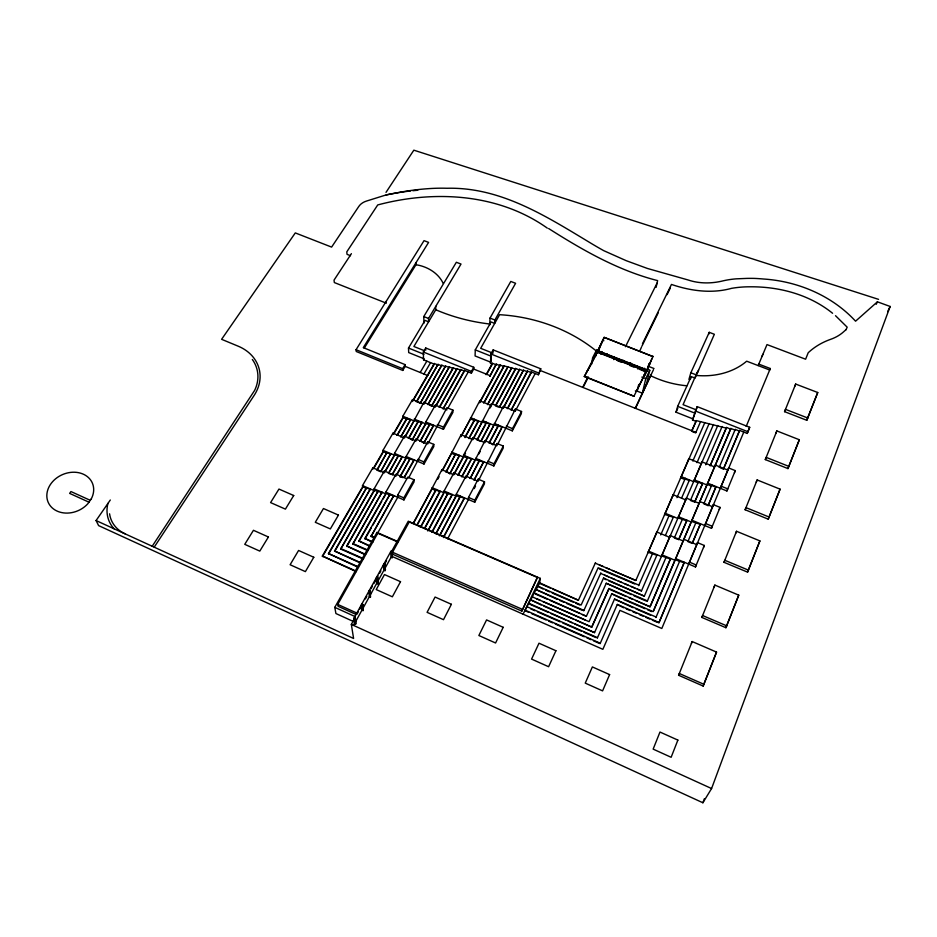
<?xml version="1.0" encoding="UTF-8"?>
<svg xmlns="http://www.w3.org/2000/svg" width="937" height="937" viewBox="0 0 937 937"><rect width="100%" height="100%" fill="white"/><g stroke="black" fill="none" stroke-linecap="round" stroke-linejoin="round"><path stroke-width="1.41" d="M428.467 530.295L448.12 492.721M428.467 403.952L449.303 366.917L453.075 368.44L431.559 406.143L427.717 403.917M449.865 473.724L459.517 455.405L449.865 473.724L445.883 471.428M472.951 439.629L461.133 434.733L442.604 470.339M453.075 368.44L453.075 367.784L456.858 369.307L436.103 405.815M428.432 442.768L446.926 407.665L452.922 410.125L452.911 412.35L443.435 429.31L425.761 421.978L435.354 405.135L446.926 409.891M465.982 476.183L456.225 494.349L474.754 502.22L484.382 483.937L484.488 481.817L478.198 479.17L478.104 481.29L465.982 476.183L465.923 478.022L453.883 472.951L453.859 474.801L441.901 469.753L413.791 522.823M446.574 471.393L455.546 453.754M456.858 369.307L456.869 368.651L460.664 370.174L439.933 406.752M435.951 533.926L456.202 496.165L456.225 494.349M457.888 474.637L457.877 475.258L467.493 457.479L471.475 459.142L461.894 476.945M460.664 370.174L460.664 369.506L464.471 371.04L443.06 408.954L464.483 370.373L471.381 373.16L473.689 369.049L473.747 367.281L425.703 347.978L423.325 352.019L423.536 359.82L434.299 364.165L413.322 400.275M461.133 434.733L461.109 435.998L470.479 418.921L474.38 420.526L465.033 437.626M440.062 535.132L460.29 496.071M464.471 371.04L464.483 370.373M484.897 442.651L473.009 437.72L463.522 455.195L463.487 457.069L451.587 452.102M465.068 436.361L465.045 436.993L474.403 419.881L478.315 421.498L468.98 438.621M467.504 456.858L467.469 458.099L463.499 456.448L453.871 474.181M471.381 373.16L471.44 371.392L473.747 367.281M490.11 407.982L491.421 405.569L479.756 400.825L461.098 436.63M478.198 479.17L468.5 497.453L468.441 499.538L447.628 538.81M470.011 477.882L469.999 478.502L479.545 460.617L483.562 462.292L474.028 480.201L483.586 461.672L483.562 462.292M471.475 459.142L471.498 458.521L461.906 476.336M475.282 349.888L475.082 355.955L490.988 362.303L491.304 356.271L475.282 349.888L491.07 321.953L494.713 323.382L494.888 319.997L515.596 283.29L510.794 281.44L490.028 318.088L489.7 324.916M473.009 437.72L472.962 438.996L482.286 421.814L486.209 423.43L486.28 422.142M474.38 420.526L474.427 419.249M466.614 476.757L484.991 440.741L496.961 445.696L497.102 443.506L503.321 446.071L503.157 448.261L493.846 465.947L475.563 458.322M479.58 441.093L476.968 439.359M474.754 502.22L474.836 500.135L484.488 481.817M478.315 421.498L478.338 420.854L469.004 437.989M479.756 400.825L479.709 402.125L500.089 364.997L503.907 366.519L484.277 402.418M470.655 477.835L479.568 459.997M473.607 438.399L491.527 403.624L503.263 408.391L523.455 370.185L527.32 371.731L507.901 408.087M484.991 440.741L484.933 442.006L494.197 424.742L498.144 426.358L489.571 442.428M496.235 364.13L489.899 376.241L496.235 364.13L500.053 365.653L479.674 402.769M511.274 409.645L531.326 371.942L538.377 374.753L540.766 368.815L493.178 349.899L490.906 353.987L490.426 363.322L492.347 364.095L486.736 374.238M492.347 364.095L492.393 363.275L496.2 364.798M493.061 352.113L493.178 349.899M497.102 443.506L478.784 480.013M501.494 428.584L492.932 444.677L488.973 442.393M481.571 440.402L490.215 423.758L480.927 440.999M491.421 405.569L491.527 403.624M492.932 444.677L502.197 426.698L502.15 427.342L498.191 425.714L488.938 443.025M485.565 441.409L503.403 406.435L515.209 411.238L535.214 373.488M493.846 465.947L493.986 463.803L503.321 446.071M500.053 365.653L500.089 364.997M498.144 426.358L498.226 425.082M503.907 366.519L503.954 365.852L515.561 369.108L496.024 405.264M503.403 406.435L503.31 407.747L523.455 370.185M494.267 423.454L512.316 430.856L521.323 413.732L521.534 411.484L515.409 409L497.617 444.454M515.561 369.108L515.619 368.452L519.473 369.986L499.304 407.454L519.531 369.319L523.385 370.853M512.316 430.856L512.504 428.642L521.534 411.484M515.209 411.238L515.409 409M519.473 369.986L519.531 369.319M527.32 371.731L527.379 371.064L531.256 372.61L511.215 410.289M531.256 372.61L531.326 371.942M538.377 374.753L540.766 368.815M604.166 337.367L652.972 356.575L604.166 337.367L597.806 350.672L597.361 353.308L600.851 345.085M601.355 343.891L602.878 340.049M521.862 611.111L537.381 577.461L409.246 521.956L392.544 552.244L392.708 554.271L521.862 611.111L537.381 577.461M597.419 637.628L526.91 606.672L528.749 603.217L594.538 632.627L574.779 623.96M528.749 603.217L530.588 599.774L591.797 627.134L575.81 620.142M541.176 604.986L530.588 599.774M532.345 596.892L589.08 621.688L606.251 583.259L647.373 600.91M582.369 614.52L586.386 616.265L534.242 592.945L536.058 589.56L583.821 610.35M557.187 599.34L536.058 589.56M543.015 589.022L537.85 586.187L581.151 605.009L598.157 567.752L638.811 585.121M390.717 553.053L408.286 521.195L540.298 578.375L539.571 583.388L550.277 588.038M591.493 364.505L592.617 357.793L596.775 349.583M596.119 355.779L596.377 354.245L589.256 367.819M598.989 352.476L599.27 350.906M601.425 354.291L601.905 351.586L600.722 353.94M605.56 354.959L605.724 354.034M606.743 354.432L606.579 355.357L607.211 354.01L606.204 353.612M651.777 359.047L646.249 372.422L645.218 372.024M613.548 357.091L613.372 358.004L614.004 356.657M613.782 359.644L613.958 358.73M614.391 358.402L614.567 357.489M644.024 374.531L645.054 374.929L646.284 370.993L633.974 396.234L584.337 376.58L597.22 351.82L646.846 371.169M584.337 376.58L597.22 351.82M622.824 361.787L623.14 360.23M552.959 589.197L578.387 600.242L539.642 582.837L537.779 586.738M629.5 364.306L629.687 363.404M630.718 363.802L630.519 364.716L631.151 363.357L630.121 362.959M637.371 367.386L637.57 366.472M637.792 369.026L638.003 368.124M656.111 287.366L657.622 280.608C618.186 270.559 582.697 250.156 548.625 228.523M638.402 367.784L638.601 366.882M595.37 563.219L635.836 580.471L612.341 570.457M638.718 384.533L637.207 391.151L642.349 393.177L645.78 378.642L649.751 370.267L647.151 369.248M645.054 374.929L645.406 373.418L636.399 391.291L635.356 390.881M646.249 372.422L646.846 369.834L597.806 350.672M600.711 573.444L641.482 590.896L637.535 589.209M646.272 384.896L649.751 370.267M635.497 408.391L651.262 374.355M608.687 580.881L644.328 596.155L603.533 578.059L606.04 579.745M606.251 583.259L631.292 594.632M633.974 396.234L584.395 376.252M591.797 627.134L608.98 588.506L650.079 606.789L635.45 600.5M658.852 623L684.104 562.821L675.179 559.729L653.171 611.615L611.732 593.777L620.938 598.356M656.099 617.026L614.508 599.094L633.119 607.726M684.104 562.821L684.303 562.247L659.039 622.473L617.296 604.435L623.655 607.797M691.822 430.95L696.05 421.392L692.49 419.987L692.97 418.909L676.022 412.198L677.674 406.342L691.19 376.58L695.078 378.091L714.357 334.275L709.239 332.33L690.838 372.785L688.929 379.415M107.989 503.345L107.65 504.551A37.281 31.296 -22 0 0 113.377 528L114.232 528.866M690.499 378.97L691.19 376.58M720.284 467.786L723.446 469.05L739.609 430.434L747.211 433.433L749.694 427.295L697.187 406.635L696.191 409.844L683.073 404.667L697.245 372.141M708.665 334.286L709.239 332.33M647.947 552.807L656.825 531.982L669.662 537.334L670.236 535.589L683.167 540.977L683.776 539.232L696.8 544.655L697.538 542.652L704.308 545.463L703.546 547.466M656.287 533.739L656.825 531.982M692.49 419.987L697.187 406.635M692.97 418.909L695.711 410.921M641.482 590.896L657.083 554.716L656.896 555.29L648.111 552.233M664.485 514.987L673.117 494.736L685.779 499.925L686.388 498.109L699.131 503.321L699.775 501.506L712.612 506.765L713.385 504.68L720.049 507.397L719.253 509.482M672.555 496.551L673.117 494.736M696.05 421.392L696.296 420.608L726.257 428.104L710.164 465.853M680.485 478.409L688.882 458.708L701.368 463.733L702 461.859L714.58 466.919L715.236 465.045L727.897 470.128L728.705 467.973L735.276 470.62L734.444 472.763M665.375 535.554L673.539 516.709L673.34 517.306L664.673 514.39M688.297 460.582L688.882 458.708M685.252 478.268L684.865 479.498L680.684 477.8M670.236 535.589L661.393 556.531L648.463 551.085M693.04 460.383L692.841 461.004L709.157 423.524M686.388 498.109L677.791 518.477L665.036 513.207M697.21 462.058L696.999 462.679L713.467 424.508M650.079 606.789L670.435 559.038L661.581 555.957M702 461.859L693.649 481.677L681.07 476.57M678.657 539.759L686.727 520.82L677.99 517.88M670.435 559.038L670.623 558.464L650.255 606.251M698.475 481.548L698.053 482.766L693.848 481.068M705.971 464.166L706.182 463.546M686.727 520.82L686.926 520.222L678.845 539.185M692.244 543.425L700.244 524.357L691.424 521.405L674.98 560.291L661.955 554.821M694.668 502.185L702.691 483.258L694.879 501.588M711.815 484.839L711.37 486.069L707.13 484.359L691.213 521.991L678.376 516.685M726.257 428.104L726.48 427.459L730.614 429.087L653.546 610.819M723.446 469.05L739.375 431.079L735.229 429.439L734.995 430.083L730.848 428.443L706.92 484.968L694.258 479.838M730.614 429.087L730.848 428.443M719.452 466.731L719.229 467.364L735.229 429.439M700.244 524.357L700.454 523.76L692.455 542.839M758.174 365.594L766.993 344.582L805.609 359.211L808.209 352.745A82.233 64.794 22.4 0 1 830.803 339.264A46.147 35.7 17.2 0 0 843.335 332.049L846.088 329.601M708.103 505.617L716.067 486.572L708.103 505.617L703.828 503.86L711.593 485.46L715.833 487.181M688.683 564.097L697.538 542.652M739.375 431.079L739.609 430.434M704.776 525.552L713.385 504.68M110.308 500.007L96.078 520.55L98.608 525.61L702.891 802.763L704.413 798.652M702.891 802.763L711.581 788.544L890.15 306.469L877.407 301.819L855.563 321.192C832.044 295.682 797.926 281.264 763.573 279.015A155.729 120.077 17.4 0 0 756.475 278.5L754.109 278.394A155.987 119.14 14 0 0 747 278.394L736.259 278.839A79.633 59.101 11.9 0 0 729.56 279.613L728.236 279.823A79.633 59.101 11.9 0 0 723.048 280.854C711.64 283.688 699.295 283.759 688.098 279.976L647.42 268.462L626.197 260.673L603.733 250.659A331.874 228.277 15.7 0 1 588.729 241.91C545.264 215.686 500.053 186.955 447.066 188.267A150.951 124.492 -4.4 0 0 430.071 188.548A214.386 181.169 -4.7 0 0 397.019 192.823L386.161 194.919L366.437 201.08A14.453 11.185 -2.8 0 0 358.566 206.796L331.604 247.099L295.296 232.915L221.6 339.311L238.209 346.198A44.882 36.707 -13.3 0 1 254.056 395.543L154.207 547.161M720.319 488.294L728.705 467.973M758.724 364.095L770.296 368.522L769.722 370.021L746.672 361.19A66.211 52.929 13.4 0 1 696.273 375.432M675.565 558.581L695.477 566.944L696.226 564.988L689.409 562.13M747.211 433.433L749.694 427.295M691.846 520.211L711.464 528.304L712.249 526.266L705.526 523.502M707.576 483.129L726.913 490.965L727.721 488.856L721.103 486.174M692.185 641.552L678.599 675.261L703.16 686.06L716.547 652.105L692.185 641.552L691.412 643.368M714.884 585.086L701.848 617.424L725.906 627.72L738.754 595.147L714.884 585.086L714.064 587.03M736.517 531.279L723.996 562.305L747.574 572.144L759.895 540.895L736.517 531.279L735.65 533.34M757.143 479.943L745.126 509.751L768.235 519.168L780.076 489.149L757.143 479.943L756.241 482.11M776.855 430.926L765.295 459.587L787.947 468.594L799.331 439.746L776.855 430.926L775.906 433.175M795.689 384.065L784.562 411.659L806.78 420.291L817.743 392.509L795.689 384.065L794.717 386.395M703.16 686.06L716.547 652.105M725.906 627.72L738.754 595.147M747.574 572.144L759.895 540.895M768.235 519.168L780.076 489.149M787.947 468.594L799.331 439.746M806.78 420.291L817.743 392.509M695.477 566.944L704.308 545.463M711.464 528.304L720.049 507.397M726.913 490.965L735.276 470.62M761.933 356.552L762.882 354.291M743.779 432.074L661.815 628.481L619.943 610.362L602.854 649.318L391.619 556.262M746.192 426.417L770.296 368.522M784.562 411.659L785.522 409.364L807.799 418.007M765.295 459.587L766.22 457.385L788.931 466.415M745.126 509.751L746.016 507.643L769.183 517.072M655.912 617.553L679.735 560.982M695.933 522.577L687.899 541.621L691.155 542.968M723.996 562.305L724.84 560.303L748.487 570.164M701.848 617.424L702.633 615.539L726.772 625.869M678.599 675.261L679.337 673.516L703.98 684.338M710.375 465.232L726.48 427.459M647.198 601.449L666.102 557.21M682.452 519.051L674.347 537.967L677.58 539.314M705.76 464.787L722.134 426.464M697.421 372.774L698.569 370.115M644.328 596.155L717.789 425.492M681.562 498.191L689.445 479.967L689.245 480.587L685.052 478.889L676.947 497.664M638.647 585.672L652.585 553.474M660.737 534.933L669.1 515.549M635.836 580.471L704.858 422.552M695.629 432.999L700.571 421.58M691.541 431.371L696.296 420.608M600.067 643.719L617.296 604.435M597.291 638.156L614.508 599.094M594.538 632.627L611.732 593.777M591.926 626.607L608.98 588.506M846.041 329.707L847.177 327.177L835.523 315.699M640.1 350.239L641.47 347.182M586.386 616.265L603.533 578.059M676.022 412.198L677.814 408.251M583.704 610.889L600.84 572.894M653.019 356.318L646.799 370.08L597.771 350.93L604.131 337.625M578.387 600.242L595.499 562.645M876.236 304.291L877.407 301.819M635.216 408.251L653.476 369.682M645.862 372.774L646.46 371.52M643.403 370.619L644.539 368.229M523.115 614.192L540.298 578.375M526.91 606.672L524.978 610.69L528.925 612.435M530.518 600.324L534.242 592.945M535.976 590.111L537.85 586.187M887.667 311.599L890.15 306.469M642.466 343.774L671.466 284.438C690.628 290.95 711.722 293.855 731.516 288.35C737.571 287.308 743.72 286.781 749.869 286.804C779.326 286.511 809.439 294.558 832.583 313.274M641.939 346.163L658.289 312.677M667.097 294.64L670.236 288.209M625.459 346.725L657.06 283.091M583.739 386.231L588.284 377.201M597.525 352.394L596.904 353.624L597.677 351.48L646.671 370.619L646.073 371.872L639.268 369.213M582.685 387.356L587.886 377.014M474.239 488.587L475.527 486.151M443.494 537.018L464.365 497.805M443.506 537.592L464.342 498.402L460.278 496.68L439.383 535.812M507.28 408.696L527.379 371.064M435.951 533.352L456.214 495.556L460.266 497.278M465.947 477.413L475.516 459.563L479.521 461.238M478.854 453.93L480.201 451.423M431.852 532.157L452.161 494.443M432.543 531.478L452.149 495.041L448.109 493.33L427.776 530.963M476.945 439.992L486.244 422.786L490.18 424.402M515.619 368.452L495.392 405.862L498.004 406.916M458.556 474.602L466.79 459.376M477.577 439.394L485.553 424.66M432.039 487.697L444.091 492.815L444.079 491L453.883 472.951M424.379 528.527L444.079 492.218L448.109 493.928M491.457 404.925L511.719 367.573M425.082 527.859L443.412 494.068M454.55 473.525L465.513 453.332M492.768 403.086L510.993 369.494M420.326 527.344L440.062 491.105M507.831 366.718L487.498 404.632L507.081 368.663M421.029 526.676L440.074 491.714L436.056 490.004L416.965 524.919M445.883 472.049L455.546 454.375L459.505 456.026M483.609 403.051L503.954 365.852M417.82 523.994L436.045 489.395M392.146 557.702L391.701 552.291L390.624 551.823L391.08 557.246L392.146 557.702L392.24 551.307L391.174 550.839L353.694 618.713L354.467 623.737L355.556 624.229L356.13 623.199L355.369 618.174L354.268 617.67L354.654 620.189M363.041 610.619L362.35 605.513L361.26 605.021L361.963 610.128L363.041 610.619L362.912 604.482L361.823 603.99L362.174 606.544M370.443 597.162L369.81 591.973L368.733 591.481L369.365 596.67L370.443 597.162L370.373 590.954L369.295 590.462L369.611 593.062M377.763 583.856L377.189 578.586L376.112 578.106L376.686 583.376L377.763 583.856L377.752 577.579L376.674 577.098L377.096 581.057M384.99 570.703L384.486 565.362L383.409 564.894L383.924 570.235L384.99 570.703L385.037 564.367L383.959 563.898M413.065 523.514L432.062 488.903L436.068 490.613M437.696 479.275L439.102 476.71M96.078 520.55L353.589 638.472L351.34 624.405L354.865 618.033M356.974 614.215L358.379 611.662M359.785 609.12L361.19 606.567M365.407 598.93L366.812 596.377M371.029 588.729L372.434 586.187M373.84 583.634L378.056 575.986M379.462 573.444L380.867 570.891M385.095 563.242L386.501 560.701M355.556 624.229L354.795 619.216L355.369 618.174M362.35 605.513L362.912 604.482M369.81 591.973L370.373 590.954M377.189 578.586L377.752 577.579M384.486 565.362L385.037 564.367M391.701 552.291L392.24 551.307M353.554 625.412L362.525 609.109M363.216 607.855L391.08 557.246M486.069 374.706L492.393 363.275M406.599 478.666L396.058 474.169L385.821 492.148L403.952 499.936L403.824 497.863L413.978 479.744L407.806 477.12L397.628 495.204L397.768 497.278L377.119 533.973L376.967 532.427L397.757 541.527M426.429 443.447L416.028 439.09L406.119 456.495L424.016 464.038L423.946 461.906L433.772 444.372L427.682 441.831L408.637 477.952M443.435 429.31L443.424 427.108L452.922 410.125M403.952 499.936L414.06 481.841L413.978 479.744M424.016 464.038L433.808 446.527L433.772 444.372M353.073 621.348L335.914 613.536L334.79 607.352L376.967 532.427M447.64 408.626L468.289 371.907M356.095 614.461L338.081 606.286L337.742 604.4L377.775 533.223L397.78 541.984M371.052 536.491L393.786 495.556L371.052 536.491L374.086 537.815M403.964 477.53L413.978 459.809M433.526 425.199L423.84 442.99L419.917 440.73M404.714 476.874L414.002 460.418L410.078 458.767L400.04 476.464L402.676 477.589M423.84 442.99L433.526 425.831L429.65 424.227L419.94 441.35M371.907 542.043L364.915 538.424L389.851 494.455L393.821 496.165M460.664 369.506L439.207 407.361L439.207 406.717M364.985 538.998L371.392 527.695M372.821 525.188L389.851 494.455M400.087 477.074L410.078 458.767M420.654 440.765L429.673 424.859L429.638 423.583M369.822 546.318L358.848 540.942L385.927 493.342L389.897 495.052M396.855 474.134L406.189 457.736L410.101 459.388M456.869 368.651L435.377 406.424L435.354 405.135M358.918 541.516L381.699 501.459M383.128 498.952L385.259 495.193M396.901 474.743L406.213 458.345L406.119 456.495M416.789 439.758L425.82 423.899L425.761 421.978M352.851 544.034L382.015 492.241L352.851 544.034L366.508 550.066M392.24 474.321L402.313 456.694L392.287 474.93M453.075 367.784L431.559 406.143M412.233 439.98L421.955 422.294L412.233 439.98L408.333 437.731M364.434 554.364L346.69 545.978L378.115 491.14L382.062 492.839M402.348 457.315L398.448 455.675L388.363 473.255L390.975 474.38M408.356 438.364L418.125 421.334L421.978 422.927M427.729 404.561L449.303 366.917M346.772 546.552L378.115 491.14M389.851 471.358L398.448 455.675M409.094 437.778L418.148 421.966L418.101 420.69M362.361 558.663L340.705 549.059L374.285 490.648L374.109 488.845L384.393 470.983L396.175 476.008M404.561 438.001L392.99 433.152L382.987 450.346L394.629 455.265L394.5 453.403L404.456 436.115L416.098 440.987M405.955 435.564L423.887 402.348L435.377 407.08M340.705 549.059L374.226 490.051L378.173 491.738M384.486 472.201L394.594 454.644L398.483 456.284M423.922 403.636L445.532 366.062L449.303 367.585M385.985 470.304L393.915 456.518M424.66 403.027L445.532 366.062M360.3 562.985L334.532 551.015L370.349 488.95L335.352 550.312M445.532 366.73L441.772 365.207L420.151 403.355L416.321 401.141M381.406 470.503L390.741 453.625L380.691 471.756L376.791 470.093L386.911 452.606L390.788 454.234M410.523 420.045L400.731 437.005L410.488 419.413L410.523 420.045L406.693 418.464L396.878 435.389L396.843 434.768M420.151 403.355L441.772 365.207M356.95 566.733L328.454 553.533L366.496 487.861L370.42 489.547M416.344 401.797L438.024 364.364L441.784 365.875M328.547 554.095L366.496 487.861M377.564 469.449L386.911 452.606M397.628 434.815L406.728 419.097L406.658 417.82M417.094 401.188L438.024 364.364M362.713 487.381L362.502 485.577L372.832 467.821L384.545 472.81L384.393 470.983M402.933 418.148L402.84 416.239L412.526 399.584L423.946 404.28L423.887 402.348M356.177 571.64L322.363 556.051L362.642 486.772L366.554 488.458M412.573 400.872L434.288 363.509L438.036 365.02M322.469 556.613L361.975 488.634M373.734 468.406L383.151 452.208L382.987 450.346M393.821 433.831L402.242 419.354M423.946 374.004L430.563 362.666M423.536 359.82L424.121 358.812L408.696 352.581L408.497 348.049L425.035 320.395L428.607 321.813L428.537 318.451L461.016 264.058L456.354 262.266L423.77 316.565L423.934 323.218M420.198 372.481L426.839 361.155M435.752 306.376L435.787 309.76L413.896 346.491L424.461 350.743M402.758 370.443L402.664 368.674L405.089 364.61L363.287 347.639L428.596 242.39L424.039 240.645L356.048 349.712L356.236 351.492L402.758 370.443L405.171 366.379L405.089 364.61M364.212 348.201L415.981 264.702L415.911 262.817M586.878 371.743L588.612 369.061M350.192 255.508L334.04 280.116L334.322 282.552L386.325 303.178L386.208 301.351M350.52 255.005L351.398 253.658M386.009 192.366L413.838 150.178L878.555 299.36M152.204 546.248L254.641 390.378A42.669 34.892 -13.3 0 0 252.334 359.492M415.981 264.702L419.577 265.44A37.597 30.371 -1.7 0 1 443.166 283.325M690.838 372.785L696.039 374.8M602.854 340.307L603.861 340.705M648.697 363.708L649.728 364.118M647.818 366.098L654.026 368.522M350.485 255.696L347.03 254.337L346.784 251.854L377.728 204.934C434.311 189.895 498.437 193.444 547.337 228.136M597.15 352.16L646.202 371.333M616.546 359.831L620.634 361.424M617.483 360.698L621.559 362.291M629.734 365.489L633.822 367.081M644.621 373.277L645.652 373.676M641.857 377.096L645.78 378.642M490.028 318.088L494.888 319.997M695.254 410.968L747.867 431.711M677.674 406.342L694.75 413.088M423.77 316.565L428.537 318.451M540.567 370.607L695.828 432.355M692.56 431.77L694.61 432.589M493.003 353.226L480.681 348.318L499.597 314.703C534.547 316.741 569.204 329.016 596.506 351.152M490.906 353.987L538.564 372.961M473.689 369.049L489.922 375.585M423.325 352.019L471.44 371.392M408.497 348.049L424.004 354.291M702.481 483.867L698.264 482.157L690.428 500.452L693.614 501.752M405.171 366.379L427.705 375.538M356.048 349.712L402.664 368.674M506.331 426.112L512.504 428.642M482.344 420.537L494.15 425.386M470.515 417.644L482.262 422.458M437.38 424.602L443.424 427.108M429.673 424.859L425.796 423.255L416.075 440.355L416.028 439.09M414.248 419.097L425.82 423.899M418.148 421.966L414.306 420.373L404.526 437.368L404.456 436.115M402.84 416.239L414.33 421.006M406.728 419.097L402.898 417.504L393.083 434.405L392.99 433.152M487.732 461.191L493.986 463.803M463.522 455.195L475.492 460.196M455.534 454.995L451.587 453.344L441.901 470.983L441.901 469.753M417.832 459.329L423.946 461.906M394.5 453.403L406.213 458.345M386.958 453.215L383.092 451.587L372.949 469.039L372.832 467.821M468.5 497.453L474.836 500.135M444.079 491L456.202 496.165M599.293 564.882L603.205 566.557M605.817 567.67L609.729 569.345M599.34 568.876L634.724 583.985M604.658 575.142L608.605 576.829M611.229 577.953L615.176 579.64M617.811 580.764L621.746 582.451M624.382 583.575L628.329 585.262M630.952 586.398L634.899 588.085M633.939 595.768L645.862 600.886M397.628 495.204L403.824 497.863M608.839 589.057L626.139 596.494M628.797 597.63L632.791 599.352M374.109 488.845L385.974 493.94L385.821 492.148M362.502 485.577L374.285 490.648M623.609 599.504L644.972 608.699M647.643 609.858L651.648 611.58M635.801 608.886L650.547 615.246M626.267 608.921L630.179 610.608M632.78 611.732L636.692 613.43M639.303 614.555L643.215 616.241M645.816 617.366L649.728 619.052M652.339 620.189L657.551 622.437M545.639 590.158L549.574 591.868M552.198 593.004L573.175 602.128M575.798 603.264L579.722 604.974M559.834 600.5L563.816 602.233M566.463 603.381L582.369 610.315M535.507 594.081L547.559 599.329M550.23 600.5L579.687 613.348M536.304 598.626L540.262 600.359M542.898 601.507L585.121 619.954M543.847 606.145L573.151 618.97M530.002 604.342L548.438 612.423M551.073 613.571L565.561 619.919M568.197 621.079L572.144 622.812M370.993 535.905L374.027 537.241M530.822 608.968L534.804 610.713M537.463 611.884L560.068 621.805M562.727 622.976L581.338 631.151M583.997 632.311L595.955 637.57M364.915 538.424L373.008 541.984M525.048 610.151L600.195 643.192M392.544 552.244L522.096 609.214M531.56 613.594L546.048 619.966M548.684 621.126L552.643 622.859M555.278 624.019L584.255 636.762M586.89 637.921L590.837 639.655M593.472 640.814L598.743 643.133M358.848 540.942L369.752 545.744M352.769 543.46L367.691 550.042M346.69 545.978L365.629 554.353M340.611 548.496L363.568 558.675M384.475 569.239L385.54 569.719M334.532 551.015L360.23 562.423M328.454 553.533L358.157 566.756M322.363 556.051L356.095 571.09M377.248 582.381L378.314 582.849M337.742 604.4L357.114 613.173M334.79 607.352L355.053 616.558M353.694 618.713L354.795 619.216M90.35 500.37L70.954 491.55L69.643 493.389L89.05 502.22M351.34 624.405L711.581 788.544M412.526 399.584L412.596 401.516M425.703 347.978L425.761 350.169M427.682 441.831L427.74 443.997M434.288 363.509L434.299 364.165M686.891 385.775A83.229 66.55 12.9 0 1 650.91 375.831M490.297 324.073A155.577 120.03 3.2 0 1 435.787 309.76M124.984 533.785A34.892 29.293 -22 0 1 109.582 513.804M386.161 194.931A214.304 179.002 -0.4 0 1 410.429 190.984M412.877 190.715A214.304 179.002 -0.4 0 1 417.785 190.258M677.873 740.101L671.138 757.283L653.148 749.12L659.976 732.043L677.873 740.101M609.612 674.593L602.585 690.885L585.25 683.12L592.371 666.933L609.612 674.593M555.922 650.735L548.602 666.722L531.572 659.098L538.998 643.215L555.922 650.735M503.192 627.31L495.579 642.993L478.866 635.509L486.572 619.919L503.192 627.31M451.4 604.295L443.506 619.685L427.085 612.341L435.073 597.045L451.4 604.295M400.521 581.69L392.357 596.799L376.229 589.572L384.475 574.557L400.521 581.69M313.79 557.257L305.392 571.617L290.107 564.742L298.587 550.464L313.79 557.257M338.444 515.092L330.351 528.925L315.3 522.296L323.452 508.533L338.444 515.092M268.415 536.983L259.795 551.108L244.756 544.338L253.447 530.295L268.415 536.983M293.714 495.521L285.41 509.131L270.582 502.595L278.957 489.067L293.714 495.521M91.299 498.824L87.891 503.673A24.093 19.665 -23.7 0 1 48.818 503.602A24.093 19.665 -23.7 0 1 70.72 472.389A24.093 19.665 -23.7 0 1 91.299 498.824"/></g></svg>
